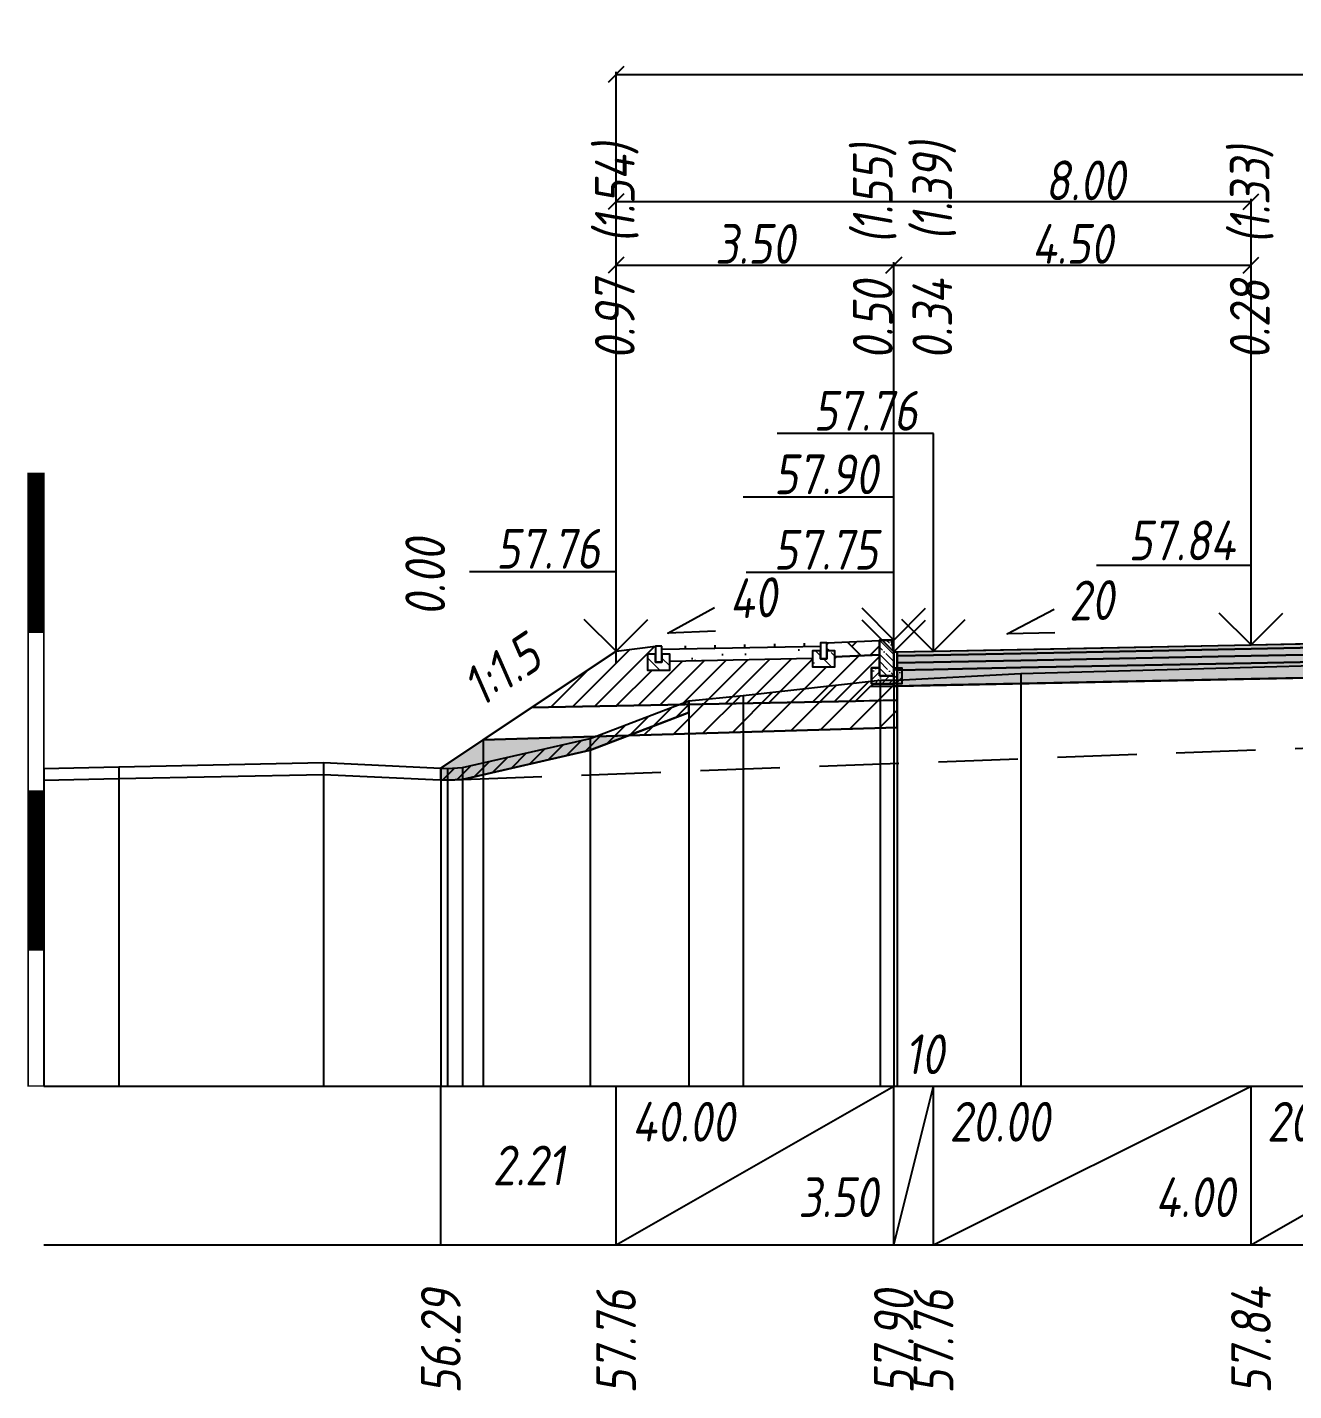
# Model space of a CAD drawing. Extents: x -717 to 1451, y -133302 to 233.
# Drawn here: x 78.9 to 158.7, y -75194.2 to -75108.3 of the extents above; entities that cross this region are included whole.
import ezdxf
from ezdxf.enums import TextEntityAlignment as Align

# ---------------------------------------------------------------- set-up
doc = ezdxf.new("R2010")
doc.units = 0
doc.linetypes.add('штриховая', pattern=[0.75, 0.5, -0.25])
for name, color, linetype in [('Интерполированный поперечник', 2, 'Continuous'), ('КОД_399', 252, 'Continuous'), ('Код_514', 1, 'Continuous'), ('Контур_0', 7, 'Continuous'), ('Контур_2660', 7, 'Continuous'), ('Контур_2665', 7, 'Continuous'), ('Контур_400', 7, 'Continuous'), ('Контур_508', 7, 'Continuous'), ('Контур_512', 7, 'Continuous'), ('Контур_513', 7, 'Continuous'), ('Красный поперечник', 1, 'Continuous'), ('Линейка абсолютных высот', 7, 'Continuous'), ('Объём_2501', 7, 'Continuous'), ('Объём_2650', 7, 'Continuous'), ('Объём_2660', 7, 'Continuous'), ('Объём_2661', 7, 'Continuous'), ('Объём_2665', 7, 'Continuous'), ('Объём_2666', 7, 'Continuous'), ('Объём_2667', 7, 'Continuous'), ('Объём_2668', 7, 'Continuous'), ('Объём_2669', 7, 'Continuous'), ('Объём_2675', 7, 'Continuous'), ('Объём_2753', 7, 'Continuous'), ('Откосы', 7, 'Continuous'), ('Отметки покрытия', 7, 'Continuous'), ('Рабочие отметки', 7, 'Continuous'), ('Рабочие отметки доп.', 7, 'Continuous'), ('Слои выравнивания', 7, 'Continuous'), ('Таблица', 7, 'Continuous'), ('Уклоны проезжей части', 7, 'Continuous'), ('Черный поперечник', 3, 'Continuous')]:
    doc.layers.add(name, color=color, linetype=linetype)
for name, color, linetype, true_color in [('Контур_2540', 2, 'Continuous', 0xffff00), ('Контур_2562', 3, 'Continuous', 0x00ff00), ('Контур_2570', 7, 'Continuous', 0x80ff00), ('Контур_2725', 7, 'Continuous', 0x323232), ('Контур_2736', 4, 'Continuous', 0x00ffff), ('Контур_2737', 4, 'Continuous', 0x00ffff), ('Контур_2738', 4, 'Continuous', 0x00ffff), ('Контур_2739', 4, 'Continuous', 0x00ffff), ('Контур_2741', 4, 'Continuous', 0x00ffff), ('Контур_2742', 4, 'Continuous', 0x00ffff), ('Контур_2743', 4, 'Continuous', 0x00ffff), ('Контур_2744', 7, 'Continuous', 0xa4ffff), ('Контур_2745', 7, 'Continuous', 0xa4ffff), ('Контур_2747', 4, 'Continuous', 0x00ffff), ('Контур_2748', 4, 'Continuous', 0x00ffff), ('Контур_2749', 4, 'Continuous', 0x00ffff), ('Контур_2750', 4, 'Continuous', 0x00ffff), ('Контур_2751', 4, 'Continuous', 0x00ffff), ('Контур_2752', 4, 'Continuous', 0x00ffff), ('Контур_2760', 7, 'Continuous', 0x323232), ('Контур_2761', 7, 'Continuous', 0x323232), ('Контур_2762', 7, 'Continuous', 0x323232), ('Контур_2763', 7, 'Continuous', 0x323232), ('Контур_402', 7, 'Continuous', 0xff6464), ('Контур_703', 4, 'Continuous', 0x00ffff), ('Контур_705', 4, 'Continuous', 0x00ffff), ('Контур_707', 4, 'Continuous', 0x00ffff), ('Контур_720', 131, 'Continuous', 0xaaffff), ('Объём_2500', 7, 'Continuous', 0xc0c0c0), ('Объём_2520', 7, 'Continuous', 0x80ffff), ('Объём_2540', 2, 'Continuous', 0xffff00), ('Объём_2562', 3, 'Continuous', 0x00ff00), ('Объём_2563', 7, 'Continuous', 0xff8000), ('Объём_2570', 7, 'Continuous', 0x80ff00), ('Объём_2600', 7, 'Continuous', 0x808000), ('Объём_2746', 2, 'Continuous', 0xffff00)]:
    doc.layers.add(name, color=color, linetype=linetype, true_color=true_color)
doc.styles.get("Standard").update_dxf_attribs({"font": 'txt', "height": 2.5})
doc.styles.add('М', font='romand.shx', dxfattribs={"width": 0.8, "oblique": 10, "height": 2.5})
doc.dimstyles.get("Standard").update_dxf_attribs({"dimtxt": 0.18, "dimasz": 0.18, "dimexe": 0.18, "dimexo": 0.0625, "dimgap": 0.09, "dimtad": 0, "dimtih": 1, "dimtoh": 1, "dimdec": 4, "dimzin": 0, "dimdsep": 46, "dimtxsty": 'Standard', "dimcen": 0.09, "dimadec": 0, "dimazin": 0, "dimtfac": 1, "dimtdec": 4, "dimtofl": 0, "dimtmove": 0, "dimatfit": 3, "dimfxl": 1, "dimtolj": 1, "dimtzin": 0, "dimarcsym": 0})
pattern_1 = [(45.00000125, (0, 0), (-0.026516505928, 0.026516504769), []), (135.00000034, (0, 0), (-0.02651650519, -0.026516505506), [])]

# ---------------------------------------------------------------- blocks, each defined once
blk = doc.blocks.new('_Oblique')
at = {"color": 0, "linetype": 'ByBlock', "lineweight": -2}
blk.add_line((-0.5, -0.5), (0.5, 0.5), dxfattribs=at)
blk = doc.blocks.new('*D3523')
at = {"color": 0, "lineweight": -2, "transparency": 16777216}
for p, q in [((116.04, -75147.618), (116.04, -75123.136)), ((116.04, -75123.316), (133.54, -75123.316)), ((133.54, -75147.668), (133.54, -75123.136))]:
    blk.add_line(p, q, dxfattribs=at)
at = {"layer": 'Defpoints', "color": 0, "transparency": 16777216}
for p in [(133.54, -75123.316), (116.04, -75147.681), (133.54, -75147.731)]:
    blk.add_point(p, dxfattribs=at)
at = {"color": 0, "lineweight": -2, "transparency": 16777216, "rotation": 180}
blk.add_blockref('_Oblique', (116.04, -75123.316), dxfattribs=at)
at = {"color": 0, "lineweight": -2, "transparency": 16777216}
blk.add_blockref('_Oblique', (133.54, -75123.316), dxfattribs=at)
at = {"color": 0, "transparency": 16777216, "insert": (124.79, -75121.976), "char_height": 2.5, "width": 9.58333, "attachment_point": 5, "style": 'М'}
blk.add_mtext('\\A1;3.50', dxfattribs=at)
blk = doc.blocks.new('*D3525')
at = {"color": 0, "lineweight": -2, "transparency": 16777216}
for p, q in [((133.54, -75147.668), (133.54, -75123.136)), ((133.54, -75123.316), (156.04, -75123.316)), ((156.04, -75147.218), (156.04, -75123.136))]:
    blk.add_line(p, q, dxfattribs=at)
at = {"layer": 'Defpoints', "color": 0, "transparency": 16777216}
for p in [(156.04, -75123.316), (156.04, -75147.281), (133.54, -75147.731)]:
    blk.add_point(p, dxfattribs=at)
at = {"color": 0, "lineweight": -2, "transparency": 16777216, "rotation": 180}
blk.add_blockref('_Oblique', (133.54, -75123.316), dxfattribs=at)
at = {"color": 0, "lineweight": -2, "transparency": 16777216}
blk.add_blockref('_Oblique', (156.04, -75123.316), dxfattribs=at)
at = {"color": 0, "transparency": 16777216, "insert": (144.79, -75121.976), "char_height": 2.5, "width": 9.58333, "attachment_point": 5, "style": 'М'}
blk.add_mtext('\\A1;4.50', dxfattribs=at)
blk = doc.blocks.new('*D3528')
at = {"color": 0, "lineweight": -2, "transparency": 16777216}
for p, q in [((116.04, -75148.368), (116.04, -75119.136)), ((116.04, -75119.316), (156.04, -75119.316)), ((156.04, -75147.218), (156.04, -75119.136))]:
    blk.add_line(p, q, dxfattribs=at)
at = {"layer": 'Defpoints', "color": 0, "transparency": 16777216}
for p in [(156.04, -75119.316), (156.04, -75147.281), (116.04, -75148.431)]:
    blk.add_point(p, dxfattribs=at)
at = {"color": 0, "lineweight": -2, "transparency": 16777216, "rotation": 180}
blk.add_blockref('_Oblique', (116.04, -75119.316), dxfattribs=at)
at = {"color": 0, "lineweight": -2, "transparency": 16777216}
blk.add_blockref('_Oblique', (156.04, -75119.316), dxfattribs=at)
at = {"color": 0, "transparency": 16777216, "insert": (145.594, -75117.976), "char_height": 2.5, "width": 9.16667, "attachment_point": 5, "style": 'М'}
blk.add_mtext('\\A1;8.00', dxfattribs=at)
blk = doc.blocks.new('*D3529')
at = {"color": 0, "lineweight": -2, "transparency": 16777216}
for p, q in [((116.04, -75148.368), (116.04, -75111.136)), ((116.04, -75111.316), (272.54, -75111.316)), ((272.54, -75147.968), (272.54, -75111.136))]:
    blk.add_line(p, q, dxfattribs=at)
at = {"layer": 'Defpoints', "color": 0, "transparency": 16777216}
for p in [(272.54, -75111.316), (272.54, -75148.031), (116.04, -75148.431)]:
    blk.add_point(p, dxfattribs=at)
at = {"color": 0, "lineweight": -2, "transparency": 16777216, "rotation": 180}
blk.add_blockref('_Oblique', (116.04, -75111.316), dxfattribs=at)
at = {"color": 0, "lineweight": -2, "transparency": 16777216}
blk.add_blockref('_Oblique', (272.54, -75111.316), dxfattribs=at)
at = {"color": 0, "transparency": 16777216, "insert": (194.29, -75109.976), "char_height": 2.5, "width": 11.25, "attachment_point": 5, "style": 'М'}
blk.add_mtext('\\A1;31.30', dxfattribs=at)
blk = doc.blocks.new('БР100.30.18')
at = {"linetype": 'Continuous', "lineweight": 13}
h = blk.add_hatch(dxfattribs=at)
h.set_pattern_fill('ANSI35', scale=5)
h.set_pattern_definition([(45, (-1504.996, -4799.2297), (-0.88388348, 0.88388348), []), (45, (-1504.1121, -4799.2297), (-0.88388348, 0.88388348), [1.5625, -0.3125, 0, -0.3125])])
h.paths.add_polyline_path([(0.3, 3.47), (1.8, 3.47), (1.8, -1.03), (0, -1.03), (0, 1.97)])
h = blk.add_hatch(dxfattribs=at)
h.set_pattern_fill('ANSI35', scale=5, angle=90)
h.set_pattern_definition([(135, (-1504.996, -4800.7297), (-0.88388348, -0.88388348), []), (135, (-1504.996, -4799.8458), (-0.88388348, -0.88388348), [1.5625, -0.3125, 0, -0.3125])])
h.paths.add_polyline_path([(-1, -0.03), (0, -0.03), (0, -1.03), (1.8, -1.03), (1.8, -0.03), (2.8, -0.03), (2.8, -2.03), (-1, -2.03)])
at = {"color": 7, "lineweight": 30}
blk.add_lwpolyline([(1.8, -1.03), (0, -1.03), (0, 1.97), (0.3, 3.47), (1.8, 3.47)], close=True, dxfattribs=at)
at = {"linetype": 'Continuous'}
blk.add_lwpolyline([(0, -0.03), (-1, -0.03), (-1, -2.03), (2.8, -2.03), (2.8, -0.03), (1.8, -0.03)], dxfattribs=at)

msp = doc.modelspace()

# ---------------------------------------------------------------- hatches: boundary and pattern name
at = {"linetype": 'Continuous'}
h = msp.add_hatch(dxfattribs=at)
h.set_pattern_fill('ANSI31', color=256, scale=15, angle=45, style=0)
h.set_pattern_definition([(90, (-1756.4648, -80100.7341), (-1.875, 3e-16), [])])
h.paths.add_polyline_path([(118.923, -75147.309), (128.918, -75147.103), (128.918, -75147.303), (118.923, -75147.501)])
h = msp.add_hatch(dxfattribs=at)
h.set_pattern_fill('AR-HBONE', color=253, scale=0.3)
h.set_pattern_definition([(45, (-144.0286, -80952.9526), (0, 1.69705627), [3.6, -1.2]), (135, (-143.18, -80952.1041), (1e-16, 1.69705627), [3.6, -1.2])])
h.paths.add_polyline_path([(128.918, -75147.103), (128.918, -75148.103), (128.918, -75148.103)])
h.paths.add_polyline_path([(132.639, -75146.954), (129.318, -75147.103), (129.318, -75147.603), (129.818, -75147.603), (129.818, -75147.982), (132.64, -75147.855)])
at = {"linetype": 'Continuous', "lineweight": 13}
h = msp.add_hatch(dxfattribs=at)
h.set_pattern_fill('ANSI35', scale=5, angle=90)
h.set_pattern_definition([(135, (-1702.0238, -9419.6812), (-0.883883476, -0.883883476), []), (135, (-1702.0238, -9418.7973), (-0.883883476, -0.883883476), [1.5625, -0.3125, 0, -0.3125])])
h.paths.add_polyline_path([(119.423, -75147.809), (118.923, -75147.809), (118.923, -75148.309), (118.523, -75148.309), (118.523, -75147.809), (118.023, -75147.809), (118.023, -75148.809), (119.423, -75148.809)])
h = msp.add_hatch(dxfattribs=at)
h.set_pattern_fill('ANSI35', scale=5, angle=90)
h.set_pattern_definition([(135, (-1712.4193, -9419.4751), (-0.883883476, -0.883883476), []), (135, (-1712.4193, -9418.5912), (-0.883883476, -0.883883476), [1.5625, -0.3125, 0, -0.3125])])
h.paths.add_polyline_path([(129.818, -75147.603), (129.319, -75147.603), (129.318, -75148.103), (128.918, -75148.103), (128.918, -75147.603), (128.418, -75147.603), (128.418, -75148.603), (129.818, -75148.603)])
at = {"layer": 'КОД_399'}
h = msp.add_hatch(dxfattribs=at)
h.set_pattern_fill('AR-CONC', scale=0.7, angle=45, style=0)
h.set_pattern_definition([(95, (-1756.5468, -80100.8234), (3.860864, 3.2396496), [0.525, -5.775]), (40, (-1756.547, -80100.8234), (-4.409945, 3.036377), [0.42, -4.62]), (145.45144, (-1756.225, -80100.5534), (-0.549081, 6.2760265), [0.4461813, -4.907995]), (91.1842, (-1757.537, -80099.8334), (6.101854, 4.4632964), [0.7875, -8.6625]), (141.63564, (-1757.028, -80099.4615), (-0.1953, 9.447982), [0.669272, -7.361996]), (36.18416, (-1757.537, -80099.8334), (-0.1953, 9.447982), [0.63, -6.93]), (66, (-1756.7942, -80099.586), (4.947401, 0.9616773), [0.525, -5.775]), (11, (-1756.794, -80099.586), (-2.38496, 4.793659), [0.42, -4.62]), (116.45144, (-1756.382, -80099.506), (2.562441, 5.7553363), [0.4461813, -4.907995]), (82.5, (-1756.5468, -80100.8234), (-1.5875523, 1.7079287), [0, -4.564, 0, -4.69, 0, -4.6375]), (52.5, (-1756.5468, -80100.8234), (-0.6501106, 3.2543661), [0, -2.674, 0, -4.459, 0, -1.7675]), (12.5, (-1757.6506, -80101.9271), (2.7539272, 2.5306453), [0, -1.75, 0, -5.46, 0, -7.245]), (2.5, (-1758.1455, -80102.422), (2.3911299, 3.3821186), [0, -2.275, 0, -3.626, 0, -5.145])])
h.paths.add_polyline_path([(119.423, -75147.809), (118.923, -75147.809), (118.923, -75147.501), (128.918, -75147.303), (128.918, -75147.603), (128.418, -75147.603), (128.418, -75148.063), (119.423, -75148.242)])
at = {"layer": 'Линейка абсолютных высот'}
h = msp.add_hatch(dxfattribs=at)
h.set_pattern_fill('ANSI37', scale=0.3, style=0)
h.set_pattern_definition(pattern_1)
h.paths.add_polyline_path([(80, -75146.427), (80, -75136.427), (79, -75136.427), (79, -75146.427)])
h = msp.add_hatch(dxfattribs=at)
h.set_pattern_fill('ANSI37', scale=0.3, style=0)
h.set_pattern_definition(pattern_1)
h.paths.add_polyline_path([(80, -75166.427), (80, -75156.427), (79, -75156.427), (79, -75166.427)])
at = {"layer": 'Объём_2563'}
h = msp.add_hatch(dxfattribs=at)
h.set_pattern_fill('ANSI31', color=256, scale=0.3)
h.paths.add_polyline_path([(131.121, -75150.767), (110.704, -75151.175), (116.04, -75147.618), (118.523, -75147.309), (118.523, -75147.809), (118.023, -75147.809), (118.023, -75148.809), (119.423, -75148.809), (119.423, -75148.242), (128.418, -75148.064), (128.418, -75148.603), (129.818, -75148.603), (129.818, -75147.982), (132.64, -75147.855), (132.64, -75148.669), (132.14, -75148.67), (132.141, -75149.67), (133.54, -75149.668), (133.54, -75149.818), (132.04, -75149.848)])
h.paths.add_polyline_path([(257.458, -75150.367), (256.54, -75149.448), (255.04, -75149.418), (255.04, -75149.268), (256.438, -75149.27), (256.439, -75148.27), (255.939, -75148.269), (255.939, -75147.455), (258.761, -75147.582), (258.761, -75148.203), (260.161, -75148.203), (260.161, -75147.663), (269.156, -75147.842), (269.156, -75148.409), (270.556, -75148.409), (270.556, -75147.409), (270.056, -75147.409), (270.056, -75146.909), (272.54, -75147.218), (277.875, -75150.775)])
at = {"layer": 'Объём_2570'}
h = msp.add_hatch(dxfattribs=at)
h.set_pattern_fill('ANSI31', color=256, scale=0.2)
h.paths.add_polyline_path([(120.635, -75151.487), (114.401, -75153.86), (106.365, -75155.7), (105.43, -75155.748), (105, -75155.728), (105, -75154.978), (105.43, -75154.998), (106.365, -75154.95), (114.401, -75153.11), (120.635, -75150.737)])
h.paths.add_polyline_path([(282.442, -75148.605), (282.321, -75148.609), (275.422, -75149.312), (268.533, -75149.192), (250.065, -75149.187), (244.468, -75147.676), (240.419, -75146.76), (234.714, -75148.164), (225.009, -75151.273), (220.915, -75150.944), (215.866, -75150.194), (215.866, -75149.444), (220.915, -75150.194), (225.009, -75150.523), (234.714, -75147.414), (240.419, -75146.01), (244.468, -75146.926), (250.065, -75148.437), (268.533, -75148.442), (275.422, -75148.562), (282.321, -75147.859), (282.442, -75147.855)])
at = {"layer": 'Объём_2600'}
h = msp.add_hatch(dxfattribs=at)
h.set_pattern_fill('ANSI31', color=6, scale=0.4)
h.paths.add_polyline_path([(133.755, -75152.419), (116.855, -75152.926), (120.635, -75151.487), (120.635, -75150.737), (124.037, -75150.416), (132.683, -75149.45), (133.755, -75149.438)])
h.paths.add_polyline_path([(215.866, -75150.194), (219.715, -75150.766), (204.29, -75150.303), (204.29, -75148.523), (208.299, -75148.602), (211.398, -75149.034), (215.866, -75149.444)])
h.paths.add_polyline_path([(280.601, -75152.593), (226.003, -75150.955), (234.714, -75148.164), (240.419, -75146.76), (244.468, -75147.676), (250.065, -75149.187), (268.533, -75149.192), (275.422, -75149.312), (281.129, -75148.731), (280.601, -75149.083)])
h = msp.add_hatch(dxfattribs=at)
h.set_pattern_fill('HONEY', color=5, scale=0.3)
h.paths.add_polyline_path([(105, -75154.978), (107.664, -75153.202), (116.855, -75152.926), (114.401, -75153.86), (106.365, -75155.7), (105.43, -75155.748), (105, -75155.728)])
h.paths.add_polyline_path([(225.009, -75151.273), (220.915, -75150.944), (219.715, -75150.766), (226.003, -75150.955)])
at = {"layer": 'Слои выравнивания'}
for color, points in [(2, [(133.755, -75147.664), (136.04, -75147.618), (141.541, -75147.508), (156.04, -75147.218), (173.54, -75146.868), (175.332, -75146.833), (191.087, -75146.517), (201.253, -75146.314), (201.253, -75146.564), (191.087, -75146.767), (175.332, -75147.083), (173.54, -75147.118), (156.04, -75147.468), (141.541, -75147.758), (136.04, -75147.868), (133.755, -75147.914)]), (3, [(133.755, -75147.914), (136.04, -75147.868), (141.541, -75147.758), (156.04, -75147.468), (173.54, -75147.118), (175.332, -75147.083), (191.087, -75146.767), (201.253, -75146.564), (201.253, -75147.014), (191.087, -75147.217), (175.332, -75147.533), (173.54, -75147.568), (156.04, -75147.918), (141.541, -75148.208), (136.04, -75148.318), (133.755, -75148.364)]), (4, [(133.755, -75148.364), (136.04, -75148.318), (141.541, -75148.208), (156.04, -75147.918), (173.54, -75147.568), (175.332, -75147.533), (191.087, -75147.217), (201.253, -75147.014), (201.253, -75147.464), (191.087, -75147.667), (175.332, -75147.983), (173.54, -75148.018), (156.04, -75148.368), (141.541, -75148.658), (136.04, -75148.768), (133.755, -75148.814)]), (5, [(133.755, -75148.814), (136.04, -75148.768), (141.541, -75148.658), (156.04, -75148.368), (173.54, -75148.018), (175.332, -75147.983), (191.087, -75147.667), (201.253, -75147.464), (201.253, -75148.464), (191.087, -75148.667), (175.332, -75148.983), (173.54, -75149.018), (156.04, -75149.368), (141.541, -75149.658), (136.04, -75149.768), (133.755, -75149.814)])]:
    msp.add_hatch(color=color, dxfattribs=at).paths.add_polyline_path(points)

# ---------------------------------------------------------------- linework, layer by layer
for points in [[(118.923, -75147.309), (118.523, -75147.309), (118.523, -75148.309), (118.923, -75148.309), (118.923, -75147.309)], [(118.923, -75147.501), (128.918, -75147.303)], [(129.318, -75147.103), (128.918, -75147.103), (128.918, -75148.103), (129.318, -75148.103), (129.318, -75147.103)], [(129.318, -75147.103), (132.639, -75146.954), (132.64, -75147.855), (129.818, -75147.982), (129.818, -75147.603), (129.318, -75147.603), (129.318, -75147.103)], [(118.523, -75147.809), (118.023, -75147.809), (118.023, -75148.809), (119.423, -75148.809), (119.423, -75147.809), (118.923, -75147.809), (118.923, -75148.309), (118.523, -75148.309), (118.523, -75147.809)], [(119.423, -75148.242), (128.418, -75148.064)], [(128.918, -75147.603), (128.418, -75147.603), (128.418, -75148.603), (129.818, -75148.603), (129.818, -75147.603), (129.318, -75147.603), (129.318, -75148.103), (128.918, -75148.103), (128.918, -75147.603)]]:
    msp.add_lwpolyline(points)
at = {"layer": 'Интерполированный поперечник', "linetype": 'штриховая', "ltscale": 10, "flags": 128}
msp.add_lwpolyline([(106.365, -75155.7), (225.009, -75151.273)], dxfattribs=at)
at = {"layer": 'Код_514'}
for p, q in [((105, -75185), (105, -75175)), ((116.04, -75185), (116.04, -75175)), ((116.04, -75185), (133.54, -75175)), ((133.54, -75185), (133.54, -75175)), ((133.54, -75185), (133.54, -75175)), ((133.54, -75185), (136.04, -75175)), ((136.04, -75185), (136.04, -75175)), ((136.04, -75185), (156.04, -75175)), ((156.04, -75185), (156.04, -75175)), ((156.04, -75185), (173.54, -75175))]:
    msp.add_line(p, q, dxfattribs=at)
at = {"layer": 'Контур_0', "flags": 128}
for points in [[(116.04, -75147.618), (105, -75154.978), (105, -75154.978), (105, -75154.978), (105, -75154.978), (105, -75154.978), (105, -75154.978), (105, -75154.978), (105, -75154.978), (105, -75154.978), (105, -75154.978), (105, -75154.978), (105, -75154.978), (105, -75154.978), (105, -75154.978), (105, -75154.978)], [(116.04, -75147.618), (105, -75154.978), (105, -75154.978), (105, -75154.978), (105, -75154.978), (105, -75154.978), (105, -75154.978), (105, -75154.978), (105, -75154.978), (105, -75154.978), (105, -75154.978), (105, -75154.978), (105, -75154.978), (105, -75154.978), (105, -75154.978), (105, -75154.978), (105, -75154.978), (105, -75154.978), (105, -75154.978), (105, -75154.978), (105, -75154.978), (105, -75154.978), (105, -75154.978), (105, -75154.978), (105, -75154.978), (105, -75154.978), (105, -75154.978), (105, -75154.978), (105, -75154.978), (105, -75154.978)], [(133.54, -75149.818), (133.54, -75147.668), (133.755, -75147.664), (133.755, -75149.814), (133.54, -75149.818), (133.54, -75149.818)], [(110.704, -75151.175), (131.121, -75150.767), (132.04, -75149.848), (133.54, -75149.818)], [(132.04, -75149.848), (133.755, -75149.814), (133.755, -75150.714), (131.121, -75150.767), (132.04, -75149.848), (132.04, -75149.848)]]:
    msp.add_lwpolyline(points, dxfattribs=at)
at = {"layer": 'Контур_2540', "flags": 128}
msp.add_lwpolyline([(133.755, -75152.419), (107.664, -75153.202), (110.704, -75151.175), (133.755, -75150.714), (133.755, -75152.419), (133.755, -75152.419)], dxfattribs=at)
at = {"layer": 'Контур_2562', "flags": 128}
msp.add_lwpolyline([(116.04, -75147.618), (116.04, -75147.618), (116.04, -75147.618), (116.04, -75147.618), (116.04, -75147.618)], dxfattribs=at)
at = {"layer": 'Контур_2570', "flags": 128}
msp.add_lwpolyline([(80, -75155.75), (84.723, -75155.647), (97.603, -75155.377), (105.43, -75155.748), (106.365, -75155.7), (106.365, -75155.7), (114.401, -75153.86), (120.635, -75151.487), (120.635, -75150.737), (124.037, -75150.416), (132.683, -75149.45), (133.755, -75149.438), (141.541, -75149.035), (175.332, -75148.109), (191.087, -75148.266), (204.29, -75148.523), (208.299, -75148.602), (211.398, -75149.034), (215.866, -75149.444), (215.866, -75150.194), (220.915, -75150.944), (225.009, -75151.273), (234.714, -75148.164)], dxfattribs=at)
at = {"layer": 'Контур_2660', "flags": 128}
msp.add_lwpolyline([(107.664, -75153.202), (133.755, -75152.419)], dxfattribs=at)
at = {"layer": 'Контур_2665', "flags": 128}
msp.add_lwpolyline([(116.04, -75147.618), (116.04, -75147.618)], dxfattribs=at)
at = {"layer": 'Контур_2725', "flags": 128}
msp.add_lwpolyline([(133.755, -75149.814), (136.04, -75149.768), (141.541, -75149.658), (156.04, -75149.368), (173.54, -75149.018), (175.332, -75148.983), (191.087, -75148.667), (201.253, -75148.464), (201.253, -75148.514), (202.519, -75148.489), (202.519, -75148.539), (203.784, -75148.513), (204.29, -75148.523)], dxfattribs=at)
at = {"layer": 'Контур_2736', "flags": 128}
msp.add_lwpolyline([(116.04, -75147.618), (105, -75154.978)], dxfattribs=at)
at = {"layer": 'Контур_2737', "flags": 128}
msp.add_lwpolyline([(105, -75154.978), (105, -75154.978)], dxfattribs=at)
at = {"layer": 'Контур_2738', "flags": 128}
msp.add_lwpolyline([(105, -75154.978), (105, -75154.978)], dxfattribs=at)
at = {"layer": 'Контур_2739', "flags": 128}
msp.add_lwpolyline([(105, -75154.978), (105, -75154.978)], dxfattribs=at)
at = {"layer": 'Контур_2741', "flags": 128}
msp.add_lwpolyline([(105, -75154.978), (105, -75154.978)], dxfattribs=at)
at = {"layer": 'Контур_2742', "flags": 128}
msp.add_lwpolyline([(105, -75154.978), (105, -75154.978)], dxfattribs=at)
at = {"layer": 'Контур_2743', "flags": 128}
msp.add_lwpolyline([(105, -75154.978), (105, -75154.978)], dxfattribs=at)
at = {"layer": 'Контур_2744', "flags": 128}
msp.add_lwpolyline([(105, -75154.978), (105, -75154.978)], dxfattribs=at)
msp.add_lwpolyline([(105, -75154.978), (105, -75154.978)], dxfattribs=at)
msp.add_lwpolyline([(105, -75154.978), (105, -75154.978)], dxfattribs=at)
msp.add_lwpolyline([(105, -75154.978), (105, -75154.978)], dxfattribs=at)
msp.add_lwpolyline([(105, -75154.978), (105, -75154.978)], dxfattribs=at)
msp.add_lwpolyline([(105, -75154.978), (105, -75154.978)], dxfattribs=at)
at = {"layer": 'Контур_2745', "flags": 128}
msp.add_lwpolyline([(105, -75154.978), (105, -75154.978)], dxfattribs=at)
msp.add_lwpolyline([(105, -75154.978), (105, -75154.978)], dxfattribs=at)
msp.add_lwpolyline([(105, -75154.978), (105, -75154.978)], dxfattribs=at)
msp.add_lwpolyline([(105, -75154.978), (105, -75154.978)], dxfattribs=at)
msp.add_lwpolyline([(105, -75154.978), (105, -75154.978)], dxfattribs=at)
msp.add_lwpolyline([(105, -75154.978), (105, -75154.978)], dxfattribs=at)
at = {"layer": 'Контур_2747', "flags": 128}
msp.add_lwpolyline([(105, -75154.978), (105, -75154.978)], dxfattribs=at)
at = {"layer": 'Контур_2748', "flags": 128}
msp.add_lwpolyline([(105, -75154.978), (105, -75154.978)], dxfattribs=at)
at = {"layer": 'Контур_2749', "flags": 128}
msp.add_lwpolyline([(105, -75154.978), (105, -75154.978)], dxfattribs=at)
at = {"layer": 'Контур_2750', "flags": 128}
msp.add_lwpolyline([(105, -75154.978), (105, -75154.978)], dxfattribs=at)
at = {"layer": 'Контур_2751', "flags": 128}
msp.add_lwpolyline([(105, -75154.978), (105, -75154.978)], dxfattribs=at)
at = {"layer": 'Контур_2752', "flags": 128}
msp.add_lwpolyline([(105, -75154.978), (105, -75154.978)], dxfattribs=at)
at = {"layer": 'Контур_2760', "flags": 128}
msp.add_lwpolyline([(133.755, -75147.664), (136.04, -75147.618), (141.541, -75147.508), (156.04, -75147.218), (173.54, -75146.868), (175.332, -75146.833), (191.087, -75146.517), (201.253, -75146.314), (202.519, -75146.289), (203.784, -75146.263), (204.29, -75146.253)], dxfattribs=at)
at = {"layer": 'Контур_2761', "flags": 128}
msp.add_lwpolyline([(133.755, -75147.914), (136.04, -75147.868), (141.541, -75147.758), (156.04, -75147.468), (173.54, -75147.118), (175.332, -75147.083), (191.087, -75146.767), (201.253, -75146.564), (202.519, -75146.539), (203.784, -75146.513), (204.29, -75146.503)], dxfattribs=at)
at = {"layer": 'Контур_2762', "flags": 128}
msp.add_lwpolyline([(133.755, -75148.364), (136.04, -75148.318), (141.541, -75148.208), (156.04, -75147.918), (173.54, -75147.568), (175.332, -75147.533), (191.087, -75147.217), (201.253, -75147.014), (202.519, -75146.989), (203.784, -75146.963), (204.29, -75146.953)], dxfattribs=at)
at = {"layer": 'Контур_2763', "flags": 128}
msp.add_lwpolyline([(133.755, -75148.814), (136.04, -75148.768), (141.541, -75148.658), (156.04, -75148.368), (173.54, -75148.018), (175.332, -75147.983), (191.087, -75147.667), (201.253, -75147.464), (202.519, -75147.439), (203.784, -75147.413), (204.29, -75147.403)], dxfattribs=at)
at = {"layer": 'Контур_400', "flags": 128}
msp.add_lwpolyline([(133.54, -75147.668), (136.04, -75147.618), (136.04, -75147.618), (156.04, -75147.218), (156.04, -75147.218), (156.04, -75147.218), (156.04, -75147.218), (173.54, -75146.868), (204.29, -75146.253)], dxfattribs=at)
at = {"layer": 'Контур_402', "flags": 128}
msp.add_lwpolyline([(107.664, -75153.202), (133.755, -75152.419), (133.755, -75149.814), (201.253, -75148.464), (201.253, -75148.514), (202.519, -75148.489), (202.519, -75148.539), (203.784, -75148.513), (204.29, -75148.523), (204.29, -75150.303), (280.601, -75152.593)], dxfattribs=at)
at = {"layer": 'Контур_508', "flags": 128}
msp.add_lwpolyline([(105, -75154.978), (107.664, -75153.202), (133.755, -75152.419), (133.755, -75149.814), (201.253, -75148.464), (201.253, -75148.514), (202.519, -75148.489), (202.519, -75148.539), (203.784, -75148.513), (204.29, -75148.523), (204.29, -75150.303), (280.601, -75152.593), (280.601, -75149.083), (282.442, -75147.855)], dxfattribs=at)
at = {"layer": 'Контур_512', "flags": 128}
msp.add_lwpolyline([(105, -75154.978), (107.664, -75153.202), (133.755, -75152.419)], dxfattribs=at)
at = {"layer": 'Контур_513', "flags": 128}
msp.add_lwpolyline([(105, -75154.978), (107.664, -75153.202), (133.755, -75152.419), (133.755, -75149.814), (201.253, -75148.464), (201.253, -75148.514), (202.519, -75148.489), (202.519, -75148.539), (203.784, -75148.513), (204.29, -75148.523), (204.29, -75150.303), (280.601, -75152.593), (280.601, -75149.083), (282.442, -75147.855)], dxfattribs=at)
at = {"layer": 'Контур_703', "flags": 128}
for points in [[(116.04, -75147.618), (105, -75154.978)], [(105, -75154.978), (105, -75154.978)]]:
    msp.add_lwpolyline(points, dxfattribs=at)
at = {"layer": 'Контур_705', "flags": 128}
msp.add_lwpolyline([(105, -75154.978), (105, -75154.978)], dxfattribs=at)
at = {"layer": 'Контур_707', "flags": 128}
msp.add_lwpolyline([(105, -75154.978), (105, -75154.978)], dxfattribs=at)
at = {"layer": 'Контур_720', "flags": 128}
msp.add_lwpolyline([(105, -75154.978), (105, -75154.978)], dxfattribs=at)
at = {"layer": 'Красный поперечник'}
for p, q in [((136.04, -75147.618), (156.04, -75147.218)), ((156.04, -75147.218), (173.54, -75146.868)), ((105, -75154.978), (116.04, -75147.618)), ((133.54, -75147.668), (136.04, -75147.618)), ((133.755, -75152.419), (133.755, -75175)), ((107.664, -75153.202), (107.664, -75175)), ((105, -75154.978), (105, -75175))]:
    msp.add_line(p, q, dxfattribs=at)
at = {"layer": 'Линейка абсолютных высот', "color": 7, "const_width": 0.1, "flags": 128}
for points in [[(80, -75146.427), (80, -75136.427), (79, -75136.427), (79, -75146.427), (80, -75146.427)], [(80, -75156.427), (80, -75146.427), (79, -75146.427), (79, -75156.427), (80, -75156.427)], [(80, -75166.427), (80, -75156.427), (79, -75156.427), (79, -75166.427), (80, -75166.427)], [(80, -75175), (80, -75166.427), (79, -75166.427), (79, -75175), (80, -75175)]]:
    msp.add_lwpolyline(points, dxfattribs=at)
at = {"layer": 'Объём_2500', "flags": 128}
msp.add_lwpolyline([(133.54, -75149.818), (133.54, -75147.668), (133.755, -75147.664), (133.755, -75149.814), (133.54, -75149.818), (133.54, -75149.818)], dxfattribs=at)
msp.add_lwpolyline([(133.54, -75149.818), (133.54, -75147.668), (133.755, -75147.664), (133.755, -75149.814), (133.54, -75149.818), (133.54, -75149.818)], dxfattribs=at)
at = {"layer": 'Объём_2501', "flags": 128}
for points in [[(133.54, -75147.668), (136.04, -75147.618), (136.04, -75147.618), (156.04, -75147.218), (156.04, -75147.218), (156.04, -75147.218), (156.04, -75147.218), (173.54, -75146.868), (204.29, -75146.253)], [(133.54, -75147.668), (136.04, -75147.618), (136.04, -75147.618), (156.04, -75147.218)]]:
    msp.add_lwpolyline(points, dxfattribs=at)
at = {"layer": 'Объём_2520', "flags": 128}
msp.add_lwpolyline([(132.04, -75149.848), (133.755, -75149.814), (133.755, -75150.714), (131.121, -75150.767), (132.04, -75149.848), (132.04, -75149.848)], dxfattribs=at)
at = {"layer": 'Объём_2520', "color": 250, "flags": 128}
msp.add_lwpolyline([(132.04, -75149.848), (133.755, -75149.814), (133.755, -75150.714), (131.121, -75150.767), (132.04, -75149.848), (132.04, -75149.848)], dxfattribs=at)
at = {"layer": 'Объём_2540', "flags": 128}
msp.add_lwpolyline([(133.755, -75152.419), (107.664, -75153.202), (110.704, -75151.175), (133.755, -75150.714), (133.755, -75152.419), (133.755, -75152.419)], dxfattribs=at)
msp.add_lwpolyline([(133.755, -75152.419), (107.664, -75153.202), (110.704, -75151.175), (133.755, -75150.714), (133.755, -75152.419), (133.755, -75152.419)], dxfattribs=at)
at = {"layer": 'Объём_2562', "flags": 128}
msp.add_lwpolyline([(116.04, -75147.618), (116.04, -75147.618), (116.04, -75147.618), (116.04, -75147.618), (116.04, -75147.618)], dxfattribs=at)
msp.add_lwpolyline([(116.04, -75147.618), (116.04, -75147.618), (116.04, -75147.618), (116.04, -75147.618), (116.04, -75147.618)], dxfattribs=at)
at = {"layer": 'Объём_2563', "flags": 128}
msp.add_lwpolyline([(131.121, -75150.767), (110.704, -75151.175), (116.04, -75147.618), (118.523, -75147.309), (118.523, -75147.809), (118.023, -75147.809), (118.023, -75148.809), (119.423, -75148.809), (119.423, -75148.242), (128.418, -75148.064), (128.418, -75148.603), (129.818, -75148.603), (129.818, -75147.982), (132.64, -75147.855), (132.64, -75148.669), (132.14, -75148.67), (132.141, -75149.67), (133.54, -75149.668), (133.54, -75149.818), (132.04, -75149.848), (131.121, -75150.767), (131.121, -75150.767)], dxfattribs=at)
at = {"layer": 'Объём_2570', "flags": 128}
msp.add_lwpolyline([(120.635, -75151.487), (114.401, -75153.86), (106.365, -75155.7), (105.43, -75155.748), (105, -75155.728), (105, -75154.978), (105.43, -75154.998), (106.365, -75154.95), (114.401, -75153.11), (120.635, -75150.737), (120.635, -75151.487), (120.635, -75151.487)], dxfattribs=at)
msp.add_lwpolyline([(120.635, -75151.487), (114.401, -75153.86), (106.365, -75155.7), (105.43, -75155.748), (105, -75155.728), (105, -75154.978), (105.43, -75154.998), (106.365, -75154.95), (114.401, -75153.11), (120.635, -75150.737), (120.635, -75151.487), (120.635, -75151.487)], dxfattribs=at)
at = {"layer": 'Объём_2600', "flags": 128}
msp.add_lwpolyline([(105, -75154.978), (107.664, -75153.202), (116.855, -75152.926), (114.401, -75153.86), (106.365, -75155.7), (105.43, -75155.748), (105, -75155.728), (105, -75154.978), (105, -75154.978)], dxfattribs=at)
msp.add_lwpolyline([(105, -75154.978), (107.664, -75153.202), (116.855, -75152.926), (114.401, -75153.86), (106.365, -75155.7), (105.43, -75155.748), (105, -75155.728), (105, -75154.978), (105, -75154.978)], dxfattribs=at)
at = {"layer": 'Объём_2650', "flags": 128}
msp.add_lwpolyline([(133.755, -75152.419), (116.855, -75152.926), (120.635, -75151.487), (120.635, -75150.737), (124.037, -75150.416), (132.683, -75149.45), (133.755, -75149.438), (133.755, -75152.419), (133.755, -75152.419)], dxfattribs=at)
at = {"layer": 'Объём_2650', "color": 6, "flags": 128}
msp.add_lwpolyline([(133.755, -75152.419), (116.855, -75152.926), (120.635, -75151.487), (120.635, -75150.737), (124.037, -75150.416), (132.683, -75149.45), (133.755, -75149.438), (133.755, -75152.419), (133.755, -75152.419)], dxfattribs=at)
at = {"layer": 'Объём_2660', "flags": 128}
msp.add_lwpolyline([(107.664, -75153.202), (133.755, -75152.419)], dxfattribs=at)
msp.add_lwpolyline([(107.664, -75153.202), (133.755, -75152.419)], dxfattribs=at)
at = {"layer": 'Объём_2661', "flags": 128}
msp.add_lwpolyline([(116.04, -75147.618), (105, -75154.978)], dxfattribs=at)
msp.add_lwpolyline([(116.04, -75147.618), (105, -75154.978)], dxfattribs=at)
at = {"layer": 'Объём_2665', "flags": 128}
msp.add_lwpolyline([(116.04, -75147.618), (116.04, -75147.618)], dxfattribs=at)
msp.add_lwpolyline([(116.04, -75147.618), (116.04, -75147.618)], dxfattribs=at)
at = {"layer": 'Объём_2666', "flags": 128}
msp.add_lwpolyline([(116.04, -75147.618), (105, -75154.978)], dxfattribs=at)
msp.add_lwpolyline([(116.04, -75147.618), (105, -75154.978)], dxfattribs=at)
at = {"layer": 'Объём_2667', "flags": 128}
msp.add_lwpolyline([(105, -75154.978), (105, -75154.978)], dxfattribs=at)
msp.add_lwpolyline([(105, -75154.978), (105, -75154.978)], dxfattribs=at)
msp.add_lwpolyline([(105, -75154.978), (105, -75154.978)], dxfattribs=at)
msp.add_lwpolyline([(105, -75154.978), (105, -75154.978)], dxfattribs=at)
at = {"layer": 'Объём_2668', "flags": 128}
msp.add_lwpolyline([(105, -75154.978), (105, -75154.978)], dxfattribs=at)
msp.add_lwpolyline([(105, -75154.978), (105, -75154.978)], dxfattribs=at)
msp.add_lwpolyline([(105, -75154.978), (105, -75154.978)], dxfattribs=at)
msp.add_lwpolyline([(105, -75154.978), (105, -75154.978)], dxfattribs=at)
at = {"layer": 'Объём_2669', "flags": 128}
msp.add_lwpolyline([(105, -75154.978), (105, -75154.978)], dxfattribs=at)
msp.add_lwpolyline([(105, -75154.978), (105, -75154.978)], dxfattribs=at)
msp.add_lwpolyline([(105, -75154.978), (105, -75154.978)], dxfattribs=at)
msp.add_lwpolyline([(105, -75154.978), (105, -75154.978)], dxfattribs=at)
at = {"layer": 'Объём_2675', "flags": 128}
msp.add_lwpolyline([(105, -75154.978), (105, -75154.978)], dxfattribs=at)
msp.add_lwpolyline([(105, -75154.978), (105, -75154.978)], dxfattribs=at)
msp.add_lwpolyline([(105, -75154.978), (105, -75154.978)], dxfattribs=at)
msp.add_lwpolyline([(105, -75154.978), (105, -75154.978)], dxfattribs=at)
msp.add_lwpolyline([(105, -75154.978), (105, -75154.978)], dxfattribs=at)
msp.add_lwpolyline([(105, -75154.978), (105, -75154.978)], dxfattribs=at)
msp.add_lwpolyline([(105, -75154.978), (105, -75154.978)], dxfattribs=at)
msp.add_lwpolyline([(105, -75154.978), (105, -75154.978)], dxfattribs=at)
msp.add_lwpolyline([(105, -75154.978), (105, -75154.978)], dxfattribs=at)
msp.add_lwpolyline([(105, -75154.978), (105, -75154.978)], dxfattribs=at)
msp.add_lwpolyline([(105, -75154.978), (105, -75154.978)], dxfattribs=at)
msp.add_lwpolyline([(105, -75154.978), (105, -75154.978)], dxfattribs=at)
msp.add_lwpolyline([(105, -75154.978), (105, -75154.978)], dxfattribs=at)
msp.add_lwpolyline([(105, -75154.978), (105, -75154.978)], dxfattribs=at)
msp.add_lwpolyline([(105, -75154.978), (105, -75154.978)], dxfattribs=at)
msp.add_lwpolyline([(105, -75154.978), (105, -75154.978)], dxfattribs=at)
msp.add_lwpolyline([(105, -75154.978), (105, -75154.978)], dxfattribs=at)
msp.add_lwpolyline([(105, -75154.978), (105, -75154.978)], dxfattribs=at)
msp.add_lwpolyline([(105, -75154.978), (105, -75154.978)], dxfattribs=at)
msp.add_lwpolyline([(105, -75154.978), (105, -75154.978)], dxfattribs=at)
msp.add_lwpolyline([(105, -75154.978), (105, -75154.978)], dxfattribs=at)
msp.add_lwpolyline([(105, -75154.978), (105, -75154.978)], dxfattribs=at)
msp.add_lwpolyline([(105, -75154.978), (105, -75154.978)], dxfattribs=at)
msp.add_lwpolyline([(105, -75154.978), (105, -75154.978)], dxfattribs=at)
at = {"layer": 'Объём_2746', "flags": 128}
msp.add_lwpolyline([(120.635, -75151.487), (120.635, -75150.737), (124.037, -75150.416), (132.683, -75149.45), (133.755, -75149.438), (133.755, -75152.419), (116.855, -75152.926), (120.635, -75151.487), (120.635, -75151.487)], dxfattribs=at)
msp.add_lwpolyline([(120.635, -75151.487), (120.635, -75150.737), (124.037, -75150.416), (132.683, -75149.45), (133.755, -75149.438), (133.755, -75152.419), (116.855, -75152.926), (120.635, -75151.487), (120.635, -75151.487)], dxfattribs=at)
at = {"layer": 'Объём_2753', "flags": 128}
msp.add_lwpolyline([(133.755, -75147.664), (133.755, -75147.664)], dxfattribs=at)
msp.add_lwpolyline([(133.755, -75147.664), (133.755, -75147.664)], dxfattribs=at)
at = {"layer": 'Откосы', "color": 1, "flags": 128}
for points in [[(122.302, -75146.367), (119.304, -75146.487), (122.242, -75144.868)], [(143.67, -75146.466), (140.671, -75146.526), (143.64, -75144.966)]]:
    msp.add_lwpolyline(points, dxfattribs=at)
at = {"layer": 'Отметки покрытия', "color": 1}
for p, q in [((136.04, -75133.918), (126.191, -75133.918)), ((136.04, -75147.618), (136.04, -75133.918)), ((133.54, -75137.918), (124.039, -75137.918)), ((133.54, -75146.918), (133.54, -75137.918)), ((156.04, -75142.218), (146.314, -75142.218)), ((156.04, -75147.218), (156.04, -75142.218)), ((116.04, -75142.618), (106.815, -75142.618)), ((116.04, -75147.618), (116.04, -75142.618)), ((133.54, -75142.668), (124.23, -75142.668)), ((133.54, -75147.668), (133.54, -75142.668)), ((116.04, -75147.618), (114.04, -75145.618)), ((116.04, -75147.618), (118.04, -75145.618)), ((133.54, -75146.918), (131.54, -75144.918)), ((133.54, -75147.668), (131.54, -75145.668)), ((133.54, -75146.918), (135.54, -75144.918)), ((133.54, -75147.668), (135.54, -75145.668)), ((136.04, -75147.618), (134.04, -75145.618)), ((136.04, -75147.618), (138.04, -75145.618)), ((156.04, -75147.218), (154.04, -75145.218)), ((156.04, -75147.218), (158.04, -75145.218))]:
    msp.add_line(p, q, dxfattribs=at)
at = {"layer": 'Слои выравнивания'}
for p, q in [((133.54, -75147.668), (133.54, -75175)), ((133.755, -75147.664), (133.755, -75175))]:
    msp.add_line(p, q, dxfattribs=at)
at = {"layer": 'Слои выравнивания', "color": 2, "flags": 128}
msp.add_lwpolyline([(133.755, -75147.664), (136.04, -75147.618), (141.541, -75147.508), (156.04, -75147.218), (173.54, -75146.868), (175.332, -75146.833), (191.087, -75146.517), (201.253, -75146.314), (201.253, -75146.564), (191.087, -75146.767), (175.332, -75147.083), (173.54, -75147.118), (156.04, -75147.468), (141.541, -75147.758), (136.04, -75147.868), (133.755, -75147.914)], close=True, dxfattribs=at)
at = {"layer": 'Слои выравнивания', "color": 3, "flags": 128}
msp.add_lwpolyline([(133.755, -75147.914), (136.04, -75147.868), (141.541, -75147.758), (156.04, -75147.468), (173.54, -75147.118), (175.332, -75147.083), (191.087, -75146.767), (201.253, -75146.564), (201.253, -75147.014), (191.087, -75147.217), (175.332, -75147.533), (173.54, -75147.568), (156.04, -75147.918), (141.541, -75148.208), (136.04, -75148.318), (133.755, -75148.364)], close=True, dxfattribs=at)
at = {"layer": 'Слои выравнивания', "color": 4, "flags": 128}
msp.add_lwpolyline([(133.755, -75148.364), (136.04, -75148.318), (141.541, -75148.208), (156.04, -75147.918), (173.54, -75147.568), (175.332, -75147.533), (191.087, -75147.217), (201.253, -75147.014), (201.253, -75147.464), (191.087, -75147.667), (175.332, -75147.983), (173.54, -75148.018), (156.04, -75148.368), (141.541, -75148.658), (136.04, -75148.768), (133.755, -75148.814)], close=True, dxfattribs=at)
at = {"layer": 'Слои выравнивания', "color": 5, "flags": 128}
msp.add_lwpolyline([(133.755, -75148.814), (136.04, -75148.768), (141.541, -75148.658), (156.04, -75148.368), (173.54, -75148.018), (175.332, -75147.983), (191.087, -75147.667), (201.253, -75147.464), (201.253, -75148.464), (191.087, -75148.667), (175.332, -75148.983), (173.54, -75149.018), (156.04, -75149.368), (141.541, -75149.658), (136.04, -75149.768), (133.755, -75149.814)], close=True, dxfattribs=at)
at = {"layer": 'Таблица'}
for p, q in [((80, -75175), (307.442, -75175)), ((80, -75185), (307.442, -75185))]:
    msp.add_line(p, q, dxfattribs=at)
at = {"layer": 'Уклоны проезжей части', "color": 1, "flags": 128}
for points in [[(122.302, -75146.367), (119.304, -75146.487), (122.242, -75144.868)], [(143.67, -75146.466), (140.671, -75146.526), (143.64, -75144.966)]]:
    msp.add_lwpolyline(points, dxfattribs=at)
at = {"layer": 'Черный поперечник', "color": 7}
for p, q in [((141.541, -75149.035), (141.541, -75175)), ((132.683, -75149.45), (132.683, -75175)), ((133.755, -75149.438), (133.755, -75175)), ((120.635, -75150.737), (120.635, -75175)), ((124.037, -75150.416), (124.037, -75175)), ((114.401, -75153.11), (114.401, -75175)), ((80, -75155), (80, -75175)), ((84.723, -75154.897), (84.723, -75175)), ((97.603, -75154.627), (97.603, -75175)), ((105.43, -75154.998), (105.43, -75175)), ((106.365, -75154.95), (106.365, -75175))]:
    msp.add_line(p, q, dxfattribs=at)
at = {"layer": 'Черный поперечник', "flags": 128}
msp.add_lwpolyline([(80, -75155), (84.723, -75154.897), (97.603, -75154.627), (105.43, -75154.998), (106.365, -75154.95), (114.401, -75153.11), (120.635, -75150.737), (124.037, -75150.416), (132.683, -75149.45), (133.755, -75149.438), (141.541, -75149.035), (175.332, -75148.109), (191.087, -75148.266), (204.29, -75148.523), (208.299, -75148.602), (211.398, -75149.034), (215.866, -75149.444), (220.915, -75150.194), (225.009, -75150.523), (234.714, -75147.414)], dxfattribs=at)

# ---------------------------------------------------------------- block references
at = {"lineweight": 18, "xscale": -0.5, "yscale": 0.5, "zscale": 0.5, "rotation": 0.05553677703885818}
msp.add_blockref('БР100.30.18', (133.54, -75148.652), dxfattribs=at)

# ---------------------------------------------------------------- texts
at = {"layer": 'Код_514', "style": 'М', "oblique": 10, "width": 0.8}
for s, p in [('40.00', (117.04, -75176)), ('20.00', (137.04, -75176)), ('20.00', (157.04, -75176))]:
    msp.add_text(s, height=2.5, dxfattribs=at).set_placement(p, align=Align.TOP_LEFT)
msp.add_text('2.21', height=2.5, dxfattribs=at).set_placement((110.52, -75180), align=Align.MIDDLE_CENTER)
for s, p in [('3.50', (132.54, -75184)), ('4.00', (155.04, -75184))]:
    msp.add_text(s, height=2.5, dxfattribs=at).set_placement(p, align=Align.BOTTOM_RIGHT)
for s, p in [('56.29', (105, -75194.388)), ('57.90', (133.54, -75194.388)), ('57.84', (156.04, -75194.388)), ('57.76', (116.04, -75194.388)), ('57.76', (136.04, -75194.388))]:
    msp.add_text(s, height=2.5, rotation=90, dxfattribs=at).set_placement(p, align=Align.MIDDLE_LEFT)
at = {"layer": 'Откосы', "color": 1, "style": 'М', "oblique": 10, "width": 0.8}
for s, rotation, p in [('40', 2.29061, (124.75, -75146.269)), ('20', 1.14576, (146.02, -75146.419)), ('1:1.5', 33.69007, (109.965, -75150.466))]:
    msp.add_text(s, height=2.5, rotation=rotation, dxfattribs=at).set_placement(p, align=Align.BOTTOM_CENTER)
at = {"layer": 'Отметки покрытия', "color": 1, "style": 'М', "oblique": 10, "width": 0.8}
for s, p in [('57.76', (135.04, -75134.485)), ('57.90', (132.54, -75138.485)), ('57.84', (155.04, -75142.648)), ('57.76', (115.04, -75143.173)), ('57.75', (132.54, -75143.235))]:
    msp.add_text(s, height=2.5, dxfattribs=at).set_placement(p, align=Align.BOTTOM_RIGHT)
at = {"layer": 'Рабочие отметки', "color": 1, "style": 'М', "oblique": 10, "width": 0.8}
for s, p in [('0.97', (115.961, -75129.268)), ('0.50', (132.211, -75129.268)), ('0.34', (135.961, -75129.268)), ('0.28', (155.961, -75129.268)), ('0.00', (104.016, -75145.409))]:
    msp.add_text(s, height=2.5, rotation=90, dxfattribs=at).set_placement(p, align=Align.MIDDLE_LEFT)
at = {"layer": 'Рабочие отметки доп.', "color": 1, "style": 'М', "oblique": 10, "width": 0.8}
for s, p in [('(1.54)', (115.961, -75121.918)), ('(1.55)', (132.211, -75121.968)), ('(1.39)', (135.961, -75121.768)), ('(1.33)', (155.961, -75121.968))]:
    msp.add_text(s, height=2.5, rotation=90, dxfattribs=at).set_placement(p, align=Align.MIDDLE_LEFT)
at = {"layer": 'Слои выравнивания', "style": 'М', "oblique": 10, "width": 0.8}
msp.add_text('10', height=2.5, dxfattribs=at).set_placement((135.469, -75175), align=Align.BOTTOM_CENTER)
at = {"layer": 'Уклоны проезжей части', "color": 1, "style": 'М', "oblique": 10, "width": 0.8}
for s, rotation, p in [('40', 2.29061, (124.75, -75146.269)), ('20', 1.14576, (146.02, -75146.419)), ('1:1.5', 33.69007, (109.965, -75150.466))]:
    msp.add_text(s, height=2.5, rotation=rotation, dxfattribs=at).set_placement(p, align=Align.BOTTOM_CENTER)

# ---------------------------------------------------------------- dimensions: what is measured, and where the dimension line sits
at = {"color": 5}
for base, p1, p2, picture, middle in [((272.54, -75111.316), (116.04, -75148.431), (272.54, -75148.031), '*D3529', (194.29, -75109.976)), ((133.54, -75123.316), (116.04, -75147.681), (133.54, -75147.731), '*D3523', (124.79, -75121.976)), ((156.04, -75123.316), (133.54, -75147.731), (156.04, -75147.281), '*D3525', (144.79, -75121.976))]:
    dim = msp.add_linear_dim(base=base, p1=p1, p2=p2, angle=180, dimstyle='Standard', override={"dimtxt": 2.5, "dimasz": 1, "dimtad": 1, "dimdec": 2, "dimlfac": 0.2, "dimtxsty": 'М', "dimblk1": 'Oblique', "dimblk2": 'Oblique', "dimsah": 1}, dxfattribs=at)
    dim.commit()
    dim.dimension.update_dxf_attribs({"geometry": picture, "text_midpoint": middle})
dim = msp.add_linear_dim(base=(156.04, -75119.316), p1=(116.04, -75148.431), p2=(156.04, -75147.281), angle=180, dimstyle='Standard', override={"dimtxt": 2.5, "dimasz": 1, "dimtad": 1, "dimdec": 2, "dimlfac": 0.2, "dimtxsty": 'М', "dimblk1": 'Oblique', "dimblk2": 'Oblique', "dimsah": 1}, dxfattribs=at)
dim.commit()
dim.dimension.update_dxf_attribs({"geometry": '*D3528', "text_midpoint": (145.594, -75119.316), "dimtype": 160})

doc.saveas('drawing.dxf')
